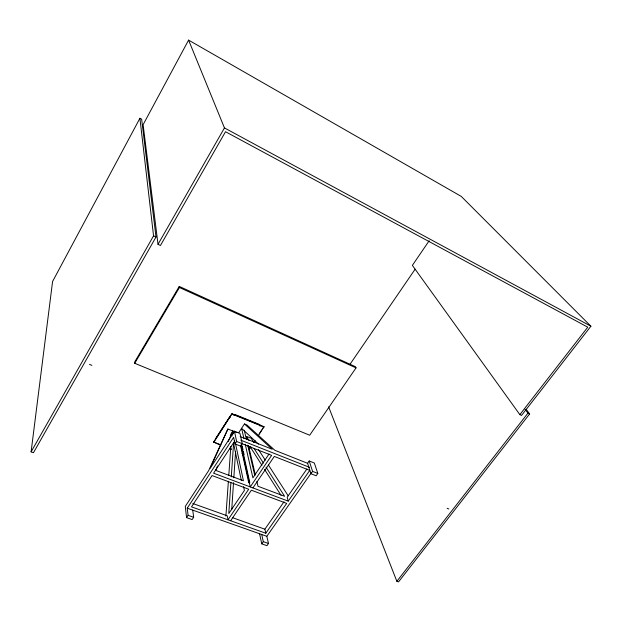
<?xml version="1.0" encoding="UTF-8"?>
<svg xmlns="http://www.w3.org/2000/svg" width="622" height="622" viewBox="0 0 622 622"><rect width="100%" height="100%" fill="white"/><g stroke="black" fill="none" stroke-linecap="round" stroke-linejoin="round"><path stroke-width="0.93" d="M231.726 509.682L233.514 482.664M233.833 477.844L235.551 451.79M230.886 482.68L228.772 513.562L244.384 490.463L243.583 486.676M231.283 476.887L233.6 443.105M225.903 516.081L228.375 481.257M228.787 475.457L230.848 446.441M31.1 451.875L52.582 281.502L139.911 118.281L141.645 119.191L156.005 236.998L33.456 452.707L31.1 451.875L153.548 235.831L139.911 118.281M217.599 465.979L215.694 470.356L243.42 480.783L235.24 442.265M228.274 441.488L232.846 430.992L233.444 433.814M230.28 435.797L231.431 433.161L232.022 435.991M236.959 432.632L227.885 429.017L210.197 468.288L234.432 431.194L239.952 433.394L242.253 443.696L240.636 446.145L235.023 443.945L233.623 437.336L187.245 508.182L188.093 515.335L186.584 517.636L192.136 519.572L193.652 517.279L192.742 510.126M188.59 40.103L143.107 124.703L158.019 244.337L160.453 245.488L225.522 131.716L587.759 327.18L519.86 414.641L521.547 415.434L590.9 326.223L461.275 196.42L188.59 40.103L224.456 127.922L590.9 326.223M158.019 244.337L224.456 127.922M179.26 286.423L134.655 362.051L134.717 363.279L309.678 435.221L356.033 367.89L355.481 366.723L179.26 286.423L179.439 287.504L134.717 363.279M216.114 437.826L230.202 416.048L230.459 417.253M220.779 445.228L213.626 442.055L231.975 413.692L263.961 426.684L258.254 435.82M213.696 442.475L231.975 413.692M227.885 429.017L208.658 470.636L185.278 506.432L186.584 517.636M231.905 432.438L232.846 430.992M238.747 432.663L244.454 423.971L246.911 424.958L274.893 450.312L307.595 463.289L310.953 473.731L316.163 475.776L317.811 473.443L314.343 463.025L309.204 460.98L307.595 463.289M234.813 440.866L213.595 473.194L288.25 501.145L309.772 470.38L274.31 456.424L252.929 487.92M235.023 443.945L236.64 441.48L234.432 431.194M249.181 448.905L250.231 447.319M259.211 433.829L261.846 429.856M262.904 428.27L263.961 426.684M249.274 449.317L250.86 446.938M254.033 442.172L255.09 440.586M269.046 453.982L252.897 477.867L245.223 444.209M230.63 520.754L251.366 490.214L286.68 503.385L265.796 533.225L191.49 506.868L212.048 475.55L248.707 489.219L227.979 519.813L227.263 515.793L192.804 503.501M429.164 240.761L412.37 265.369L519.86 414.641M349.914 364.422L415.138 269.186M265.796 533.225L264.879 529.198L283.982 501.83M306.91 468.972L287.177 497.242L288.25 501.145M259.514 533.567L261.769 543.861L266.939 545.665L268.479 543.48L266.83 536.304L311.194 473.047M261.769 543.861L263.308 541.669L261.714 534.5M310.953 473.731L312.594 471.39L309.204 460.98M526.158 409.268L529.61 413.941L398.523 581.897L396.859 581.306L527.93 413.148L525.061 409.253M233.46 415.053L235.093 414.555L259.646 424.538L260.136 426.109M188.093 515.335L193.652 517.279M263.308 541.669L268.479 543.48M187.245 508.182L266.83 536.304M232.597 517.691L264.879 529.198M213.626 442.055L220.701 444.816M229.549 448.26L231.322 448.944M229.635 448.68L231.407 449.364M242.036 453.5L243.808 454.192M236.64 441.48L242.253 443.696M312.594 471.39L317.811 473.443M241.997 443.696L271.635 455.366L250.262 486.917L240.955 445.368M240.784 440.166L309.453 467.309M247.02 439.194L246.359 436.372L251.234 438.316L253.83 442.359M240.146 436.527L272.234 449.263L244.454 423.971M89.506 364.406L91.893 365.363M447.14 508.306L448.82 508.983M232.068 414.096L264.07 427.089M179.439 287.504L356.033 367.89M153.548 235.831L156.005 236.998M527.93 413.148L529.61 413.941M258.488 444.116L241.593 428.325L243.941 438.603M258.519 449.644L265.283 460.163M268.401 465.023L288.173 495.781M246.359 436.372L248.948 440.423M254.118 448.516L263.425 463.087M266.006 467.138L284.619 496.286L257.99 486.264L256.894 481.56M250.091 446.635L261.94 465.279M264.513 469.33L281.004 495.275M328.634 406.866L396.859 581.306M259.646 424.538L259.957 425.751M248.559 445.787L255.362 474.967M244.275 430.245L246.444 439.598M247.743 445.204L254.686 475.13M242.145 446.013L242.984 449.784M243.404 451.673L244.034 454.503M241.46 444.878L249.795 482.462L249.406 483.037L248.738 482.789L240.465 445.181M233.398 442.584L241.282 480.262"/></g></svg>
